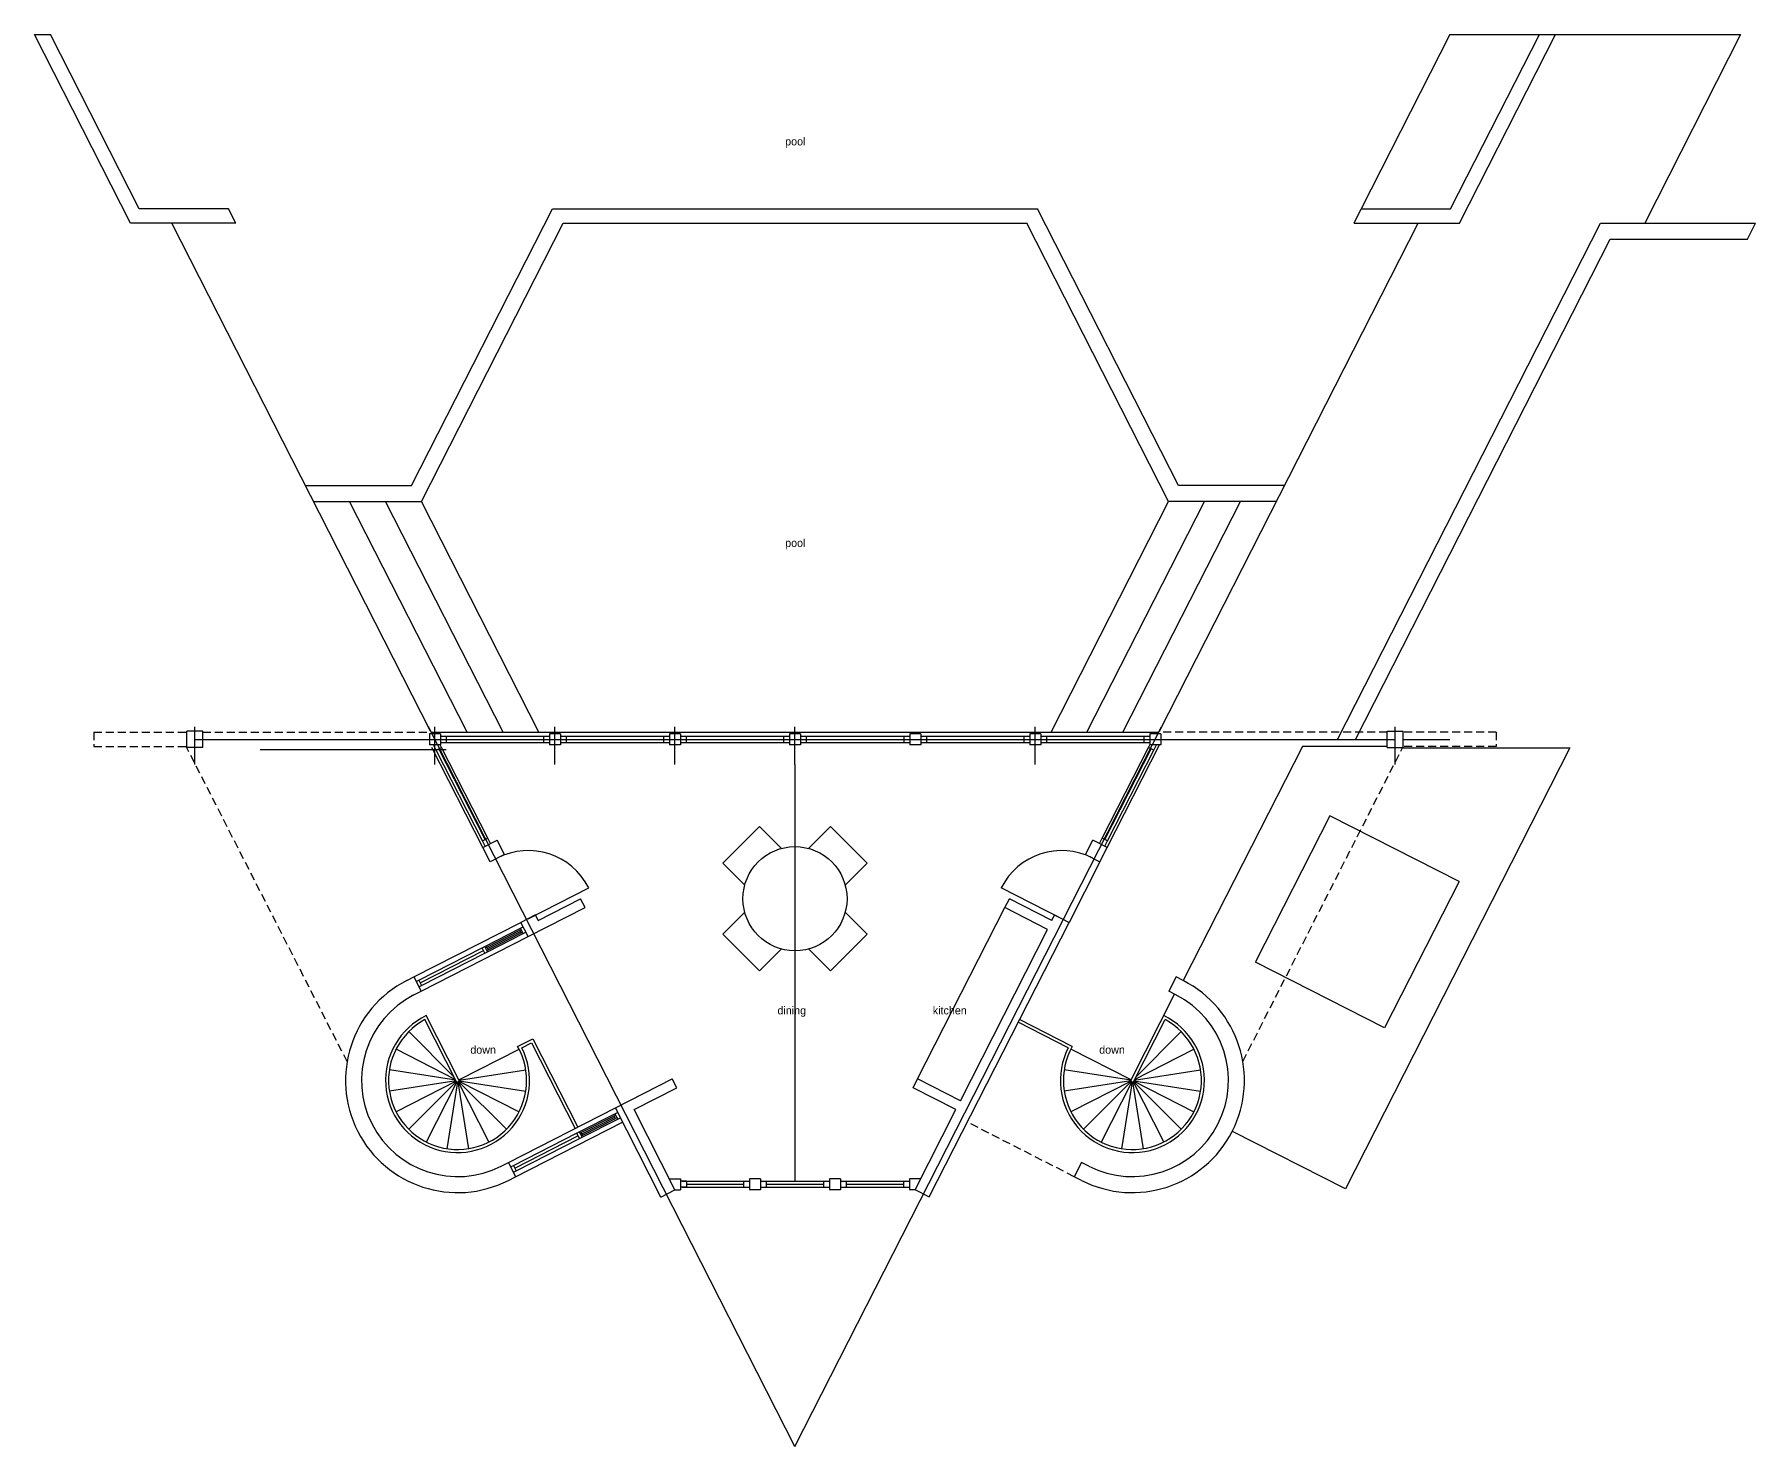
# Model space of a CAD drawing. Header units: inches. Extents: x 0 to 5835, y -2804 to 1896.
# Drawn here: x 1552 to 2412, y -1698 to -993 of the extents above; entities that cross this region are included whole.
import ezdxf

# ---------------------------------------------------------------- set-up
doc = ezdxf.new("R2010")
doc.units = ezdxf.units.IN
doc.header["$LTSCALE"] = 8
doc.header["$MEASUREMENT"] = 0
doc.linetypes.add('DASHED', pattern=[0.75, 0.5, -0.25])
for name, color, linetype in [('A-Elev', 7, 'CONTINUOUS'), ('A-Elev-South', 7, 'CONTINUOUS'), ('A-millwork', 252, 'CONTINUOUS'), ('A-walls', 7, 'CONTINUOUS'), ('construction', 160, 'CONTINUOUS')]:
    doc.layers.add(name, color=color, linetype=linetype)
doc.styles.get("Standard").update_dxf_attribs({"font": 'txt', "height": 0.2})

msp = doc.modelspace()

# ---------------------------------------------------------------- linework, layer by layer
at = {"layer": 'A-Elev', "color": 3}
for p, q in [((1914.54, -1388.57), (1896.16, -1406.95)), ((1914.54, -1388.57), (1925.49, -1399.51)), ((1949.9, -1388.57), (1938.95, -1399.51)), ((1949.9, -1388.57), (1968.28, -1406.95)), ((1896.16, -1406.95), (1907.11, -1417.9)), ((1968.28, -1406.95), (1957.33, -1417.9)), ((1896.16, -1442.31), (1907.11, -1431.36)), ((1968.28, -1442.31), (1957.33, -1431.36)), ((1914.54, -1460.69), (1896.16, -1442.31)), ((1949.9, -1460.69), (1968.28, -1442.31)), ((1914.54, -1460.69), (1925.49, -1449.74)), ((1949.9, -1460.69), (1938.95, -1449.74))]:
    msp.add_line(p, q, dxfattribs=at)
at = {"layer": 'A-Elev'}
for p, q in [((1787.06, -1402.47, 8376), (1779.8, -1406.17, 8376)), ((2077.38, -1402.47, 8376), (2084.64, -1406.17, 8376)), ((1802.49, -1432.76, 8376), (1795.23, -1436.46, 8376)), ((2061.95, -1432.76, 8376), (2069.21, -1436.46, 8376))]:
    msp.add_line(p, q, dxfattribs=at)
at = {"layer": 'A-Elev', "color": 252}
msp.add_line((2084.64, -1406.17, 8376), (2069.21, -1436.46, 8376), dxfattribs=at)
at = {"layer": 'A-Elev', "color": 253}
for centre, start, end in [((1798.86, -1434.61, 8376), 27, 117), ((2065.58, -1434.61, 8376), 63, 153)]:
    msp.add_arc(centre, 34, start, end, dxfattribs=at)
at = {"layer": 'A-Elev-South', "color": 253}
for p, q in [((2259.57, -992.91, 8376), (2215.25, -1080.1, 8376)), ((2404.85, -992.91), (2356.91, -1087.23))]:
    msp.add_line(p, q, dxfattribs=at)
at = {"layer": 'A-millwork'}
msp.add_line((1993.52, -1514.62), (2037.11, -1429.08), dxfattribs=at)
at = {"layer": 'A-walls', "color": 253}
for p, q in [((1552.1, -992.91, 8376), (1560.1, -992.91, 8376)), ((1600.16, -1087.23, 8376), (1552.1, -992.91, 8376)), ((1604.53, -1080.1, 8376), (1560.1, -992.91, 8376)), ((2259.57, -992.91, 8376), (2304.34, -992.91, 8376)), ((2259.91, -1080.1, 8376), (2304.34, -992.91, 8376)), ((2264.28, -1087.23, 8376), (2312.34, -992.91, 8376)), ((2304.34, -992.91, 8376), (2312.34, -992.91, 8376)), ((2312.34, -992.91, 8376), (2404.85, -992.91, 8376)), ((1649.18, -1080.1, 8376), (1604.53, -1080.1, 8376)), ((1652.82, -1087.23, 8376), (1649.18, -1080.1, 8376)), ((2211.62, -1087.23, 8376), (2215.25, -1080.1, 8376)), ((2215.25, -1080.1, 8376), (2259.91, -1080.1, 8376)), ((1652.82, -1087.23, 8376), (1600.16, -1087.23, 8376)), ((1750.12, -1341.02, 8376), (1620.81, -1087.23, 8376)), ((2114.32, -1341.02, 8376), (2243.63, -1087.23, 8376)), ((2203.39, -1345.02, 5.88), (2334.74, -1087.23, 5.88)), ((2211.62, -1087.23, 8376), (2264.28, -1087.23, 8376)), ((2334.74, -1087.23, 8376), (2412.31, -1087.23, 8376)), ((2408.24, -1095.23), (2412.31, -1087.23, 8376)), ((2212.37, -1345.02, 5.88), (2339.65, -1095.23, 5.88)), ((2339.65, -1095.23), (2408.24, -1095.23)), ((1750.36, -1341.49), (2114.08, -1341.49)), ((1775.98, -1395.78, 8376), (1752.88, -1350.44)), ((1777.32, -1395.1, 16752), (1754.22, -1349.76, 8376)), ((1778.66, -1394.42, 8376), (1755.56, -1349.08)), ((1758.05, -1343.52, 8376), (1806.55, -1343.52, 8376)), ((1758.05, -1346.52, 8376), (1806.55, -1346.52, 8376)), ((1818.05, -1343.52, 8376), (1866.55, -1343.52, 8376)), ((1818.05, -1346.52, 8376), (1866.55, -1346.52, 8376)), ((1878.05, -1343.52, 8376), (1926.55, -1343.52, 8376)), ((1878.05, -1346.52, 8376), (1926.55, -1346.52, 8376)), ((1938.05, -1343.52, 8376), (1986.55, -1343.52, 8376)), ((1938.05, -1346.52, 8376), (1986.55, -1346.52, 8376)), ((1998.05, -1343.52, 8376), (2046.55, -1343.52, 8376)), ((1998.05, -1346.52, 8376), (2046.55, -1346.52, 8376)), ((2058.05, -1343.52, 0), (2106.55, -1343.52, 0)), ((2058.05, -1346.52, 0), (2106.55, -1346.52, 0)), ((2085.78, -1394.42, 8376), (2108.88, -1349.08)), ((2087.12, -1395.1, 16752), (2110.22, -1349.76, 8376)), ((2088.46, -1395.78, 8376), (2111.56, -1350.44)), ((2185.88, -1348.55, -12300.94), (2126.27, -1465.54, -12300.94)), ((1741.77, -1463.7, 8376), (1795.23, -1436.46, 8376)), ((1745.4, -1470.83, 8376), (1798.87, -1443.59, 8376)), ((2100.18, -1515.09, 8376), (2121.97, -1472.33, 8376)), ((1762.92, -1515.78, 8376), (1747.26, -1485.04, 8376)), ((1764.26, -1515.09, 8376), (1747.92, -1483.02, 8376)), ((2068.78, -1499.09, 8376), (2043.78, -1486.36, 8376)), ((2070.82, -1498.45, 8376), (2044.46, -1485.02, 8376)), ((2101.52, -1515.78, 8376), (2117.18, -1485.04, 8376)), ((1793.62, -1498.45, 8376), (1801.22, -1494.58, 8376)), ((1795.66, -1499.09, 8376), (1800.56, -1496.59, 8376)), ((1800.56, -1496.59, 8376), (1822.36, -1539.36, 8376)), ((1801.22, -1494.58, 8376), (1823.69, -1538.68, 8376)), ((1788.99, -1556.36, 8376), (1842.45, -1529.13, 8376)), ((1792.62, -1563.49, 8376), (1846.08, -1536.25, 8376)), ((1875.88, -1565.73, -13696.36), (1909.51, -1565.73, -10625.86)), ((1875.88, -1568.73, -13696.36), (1909.51, -1568.73, -10625.86)), ((1915.01, -1565.73, -10992.91), (1946.43, -1565.73, -16746.12)), ((1915.01, -1568.73, -10992.91), (1946.43, -1568.73, -16746.12)), ((1957.93, -1565.73, -16746.12), (1986.47, -1565.73, 8376)), ((1957.93, -1568.73, -16746.12), (1986.47, -1568.73, 8376))]:
    msp.add_line(p, q, dxfattribs=at)
at = {"layer": 'A-walls', "color": 252}
for p, q in [((1740.59, -1218.21, 8376), (1810.96, -1080.1, 8376)), ((1810.96, -1080.1, 8376), (2053.48, -1080.1, 8376)), ((2123.84, -1218.21, 8376), (2053.48, -1080.1, 8376)), ((1745.5, -1226.21, 8376), (1816.31, -1087.23, 8376)), ((1816.31, -1087.23, 8376), (2048.13, -1087.23, 8376)), ((2118.94, -1226.21, 8376), (2048.13, -1087.23, 8376)), ((1687.54, -1218.21, 8376), (1740.59, -1218.21, 8376)), ((2176.9, -1218.21, 8376), (2123.84, -1218.21, 8376)), ((1691.68, -1226.21, 8376), (1745.5, -1226.21, 8376)), ((1768.36, -1341.49, 8376), (1709.62, -1226.21, 8376)), ((1786.3, -1341.49, 8376), (1727.56, -1226.21, 8376)), ((1804.24, -1341.49, 8376), (1745.5, -1226.21, 8376)), ((2060.2, -1341.49, 8376), (2118.94, -1226.21, 8376)), ((2078.14, -1341.49, 8376), (2136.88, -1226.21, 8376)), ((2096.08, -1341.49, 8376), (2154.82, -1226.21, 8376)), ((2172.76, -1226.21, 8376), (2118.94, -1226.21, 8376)), ((1776.17, -1399.05, 8376), (1750.68, -1349.02, 8376)), ((2088.27, -1399.05, 8376), (2114.4, -1347.77, 8376)), ((2319.56, -1349.31, -8370.12), (2207.32, -1569.6, -8370.12)), ((2212.37, -1345.02, 5.88), (2228.22, -1345.02, 8376)), ((2236.22, -1345.02, 5.88), (2259.51, -1345.02, 12306.82)), ((2236.22, -1349.31, 8376), (2319.56, -1349.31, 8376)), ((2199.52, -1383.16, -16746.12), (2162.3, -1456.23, -16746.12)), ((2264.14, -1416.09, -16746.12), (2199.57, -1383.19, -16746.12)), ((2264.09, -1416.06, -16746.12), (2226.87, -1489.13, -16746.12)), ((1777.21, -1448.45, 8376), (1795.03, -1439.37, 8376)), ((1778.22, -1448.78, 8376), (1794.7, -1440.38, 8376)), ((1778.57, -1451.12, 8376), (1796.39, -1442.04, 8376)), ((1778.9, -1450.11, 8376), (1795.38, -1441.71, 8376)), ((1744.24, -1465.25, 8376), (1775.88, -1449.13, 8376)), ((1745.61, -1467.92, 8376), (1777.24, -1451.8, 8376)), ((2226.91, -1489.15, -16746.12), (2162.34, -1456.25, -16746.12)), ((1761.87, -1513.72, 8376), (1739.19, -1491.04, 8376)), ((2102.57, -1513.72, 8376), (2125.25, -1491.04, 8376)), ((1762.45, -1514.86, 8376), (1732.85, -1499.77, 8376)), ((1764.26, -1515.09, 8376), (1794.33, -1499.77, 8376)), ((2100.18, -1515.09, 8376), (2070.11, -1499.77, 8376)), ((2101.99, -1514.86, 8376), (2131.59, -1499.77, 8376)), ((1762.67, -1515.29, 8376), (1729.51, -1510.04, 8376)), ((1764.33, -1515.32, 8376), (1797.66, -1510.04, 8376)), ((2100.11, -1515.32, 8376), (2066.78, -1510.04, 8376)), ((2101.77, -1515.29, 8376), (2134.93, -1510.04, 8376)), ((1762.81, -1515.56, 8376), (1729.51, -1520.83, 8376)), ((1762.92, -1515.78, 8376), (1732.85, -1531.1, 8376)), ((1763.06, -1515.96, 8376), (1739.19, -1539.83, 8376)), ((1763.25, -1516.1, 8376), (1747.93, -1546.17, 8376)), ((1763.47, -1516.18, 8376), (1758.19, -1549.51, 8376)), ((1763.71, -1516.18, 8376), (1768.99, -1549.51, 8376)), ((1763.93, -1516.1, 8376), (1779.25, -1546.17, 8376)), ((1764.12, -1515.96, 8376), (1787.98, -1539.83, 8376)), ((1764.26, -1515.78, 8376), (1794.33, -1531.1, 8376)), ((1764.33, -1515.55, 8376), (1797.66, -1520.83, 8376)), ((2100.11, -1515.55, 8376), (2066.78, -1520.83, 8376)), ((2100.18, -1515.78, 8376), (2070.11, -1531.1, 8376)), ((2100.32, -1515.96, 8376), (2076.46, -1539.83, 8376)), ((2100.51, -1516.1, 8376), (2085.19, -1546.17, 8376)), ((2100.73, -1516.18, 8376), (2095.45, -1549.51, 8376)), ((2100.97, -1516.18, 8376), (2106.25, -1549.51, 8376)), ((2101.19, -1516.1, 8376), (2116.51, -1546.17, 8376)), ((2101.38, -1515.96, 8376), (2125.25, -1539.83, 8376)), ((2101.52, -1515.78, 8376), (2131.59, -1531.1, 8376)), ((2101.63, -1515.56, 8376), (2134.93, -1520.83, 8376)), ((1824.43, -1541.11, 8376), (1842.25, -1532.03, 8376)), ((1825.44, -1541.44, 8376), (1841.92, -1533.04, 8376)), ((1825.79, -1543.79, 8376), (1843.61, -1534.71, 8376)), ((1826.12, -1542.78, 8376), (1842.6, -1534.38, 8376)), ((1791.46, -1557.91, 8376), (1823.09, -1541.79, 8376)), ((1792.82, -1560.58, 8376), (1824.45, -1544.47, 8376)), ((2207.32, -1569.6, 8376), (2150.91, -1540.86, 8376))]:
    msp.add_line(p, q, dxfattribs=at)
at = {"layer": 'A-walls', "color": 252, "linetype": 'DASHED'}
for p, q in [((1581.77, -1341.49), (1581.77, -1348.55)), ((1581.77, -1341.49), (1628.22, -1341.49)), ((1636.22, -1341.49), (1748.22, -1341.49)), ((2228.22, -1341.49), (2116.22, -1341.49)), ((2282.67, -1341.49), (2236.22, -1341.49)), ((2282.67, -1341.49), (2282.67, -1348.55)), ((1581.77, -1348.55), (1628.22, -1348.55)), ((1708.5, -1506.21), (1628.13, -1348.94)), ((2156.04, -1505.92), (2236.22, -1348.55)), ((2282.67, -1348.55), (2236.22, -1348.55))]:
    msp.add_line(p, q, dxfattribs=at)
at = {"layer": 'A-walls'}
for p, q in [((1628.22, -1349.02, 8376), (1628.22, -1341.02, 8376)), ((1636.22, -1341.02, 8376), (1628.22, -1341.02, 8376)), ((1636.22, -1349.02, 8376), (1636.22, -1341.02, 8376)), ((2228.22, -1341.02, 8376), (2236.22, -1341.02, 8376)), ((2228.22, -1349.02, 8376), (2228.22, -1341.02, 8376)), ((2236.22, -1349.02, 8376), (2236.22, -1341.02, 8376)), ((1636.22, -1349.02, 8376), (1628.22, -1349.02, 8376)), ((1749.55, -1342.27, 8376), (1749.55, -1347.77, 8376)), ((1755.05, -1342.27, 8376), (1749.55, -1342.27, 8376)), ((1755.05, -1347.77, 8376), (1749.55, -1347.77, 8376)), ((1752.88, -1350.44), (1751.52, -1347.77)), ((1752.88, -1350.44), (1755.56, -1349.08)), ((1755.56, -1349.08), (1754.89, -1347.77)), ((1755.05, -1342.27, 8376), (1755.05, -1347.77, 8376)), ((1755.05, -1343.52, 8376), (1758.05, -1343.52, 8376)), ((1755.05, -1346.52, 8376), (1758.05, -1346.52, 8376)), ((1758.05, -1346.52, 8376), (1758.05, -1343.52, 8376)), ((1758.05, -1345.02, 8376), (1806.55, -1345.02, 8376)), ((1806.55, -1343.52, 8376), (1809.55, -1343.52, 8376)), ((1806.55, -1343.52, 8376), (1806.55, -1346.52, 8376)), ((1806.55, -1343.52, 8376), (1809.55, -1343.52, 8376)), ((1806.55, -1343.52, 8376), (1806.55, -1346.52, 8376)), ((1806.55, -1346.52, 8376), (1809.55, -1346.52, 8376)), ((1806.55, -1346.52, 8376), (1809.55, -1346.52, 8376)), ((1812.3, -1342.27, 8376), (1809.55, -1342.27, 8376)), ((1809.55, -1342.27, 8376), (1809.55, -1347.77, 8376)), ((1815.05, -1347.77, 8376), (1809.55, -1347.77, 8376)), ((1815.05, -1342.27, 8376), (1812.3, -1342.27, 8376)), ((1815.05, -1342.27, 8376), (1815.05, -1347.77, 8376)), ((1815.05, -1343.52, 8376), (1818.05, -1343.52, 8376)), ((1815.05, -1346.52, 8376), (1818.05, -1346.52, 8376)), ((1818.05, -1346.52, 8376), (1818.05, -1343.52, 8376)), ((1818.05, -1345.02, 8376), (1866.55, -1345.02, 8376)), ((1866.55, -1343.52, 8376), (1866.55, -1346.52, 8376)), ((1866.55, -1343.52, 8376), (1869.55, -1343.52, 8376)), ((1866.55, -1343.52, 8376), (1866.55, -1346.52, 8376)), ((1866.55, -1343.52, 8376), (1869.55, -1343.52, 8376)), ((1866.55, -1346.52, 8376), (1869.55, -1346.52, 8376)), ((1866.55, -1346.52, 8376), (1869.55, -1346.52, 8376)), ((1869.55, -1342.27, 8376), (1869.55, -1347.77, 8376)), ((1872.3, -1342.27, 8376), (1869.55, -1342.27, 8376)), ((1875.05, -1347.77, 8376), (1869.55, -1347.77, 8376)), ((1875.05, -1342.27, 8376), (1872.3, -1342.27, 8376)), ((1875.05, -1342.27, 8376), (1875.05, -1347.77, 8376)), ((1875.05, -1343.52, 8376), (1878.05, -1343.52, 8376)), ((1875.05, -1346.52, 8376), (1878.05, -1346.52, 8376)), ((1878.05, -1346.52, 8376), (1878.05, -1343.52, 8376)), ((1878.05, -1345.02, 8376), (1926.55, -1345.02, 8376)), ((1926.55, -1343.52, 8376), (1926.55, -1346.52, 8376)), ((1926.55, -1343.52, 8376), (1929.55, -1343.52, 8376)), ((1926.55, -1343.52, 8376), (1929.55, -1343.52, 8376)), ((1926.55, -1343.52, 8376), (1926.55, -1346.52, 8376)), ((1926.55, -1343.52, 8376), (1929.55, -1343.52, 8376)), ((1926.55, -1343.52, 8376), (1926.55, -1346.52, 8376)), ((1926.55, -1346.52, 8376), (1929.55, -1346.52, 8376)), ((1926.55, -1346.52, 8376), (1929.55, -1346.52, 8376)), ((1926.55, -1346.52, 8376), (1929.55, -1346.52, 8376)), ((1929.55, -1342.27, 8376), (1929.55, -1347.77, 8376)), ((1932.3, -1342.27, 8376), (1929.55, -1342.27, 8376)), ((1932.3, -1342.27, 8376), (1929.55, -1342.27, 8376)), ((1929.55, -1342.27, 8376), (1929.55, -1347.77, 8376)), ((1935.05, -1347.77, 8376), (1929.55, -1347.77, 8376)), ((1935.05, -1347.77, 8376), (1929.55, -1347.77, 8376)), ((1935.05, -1342.27, 8376), (1932.3, -1342.27, 8376)), ((1935.05, -1342.27, 8376), (1932.3, -1342.27, 8376)), ((1935.05, -1342.27, 8376), (1935.05, -1347.77, 8376)), ((1935.05, -1342.27, 8376), (1935.05, -1347.77, 8376)), ((1935.05, -1343.52, 8376), (1938.05, -1343.52, 8376)), ((1935.05, -1346.52, 8376), (1938.05, -1346.52, 8376)), ((1938.05, -1346.52, 8376), (1938.05, -1343.52, 8376)), ((1938.05, -1346.52, 8376), (1938.05, -1343.52, 8376)), ((1938.05, -1345.02, 8376), (1986.55, -1345.02, 8376)), ((1986.55, -1343.52, 8376), (1989.55, -1343.52, 8376)), ((1986.55, -1343.52, 8376), (1986.55, -1346.52, 8376)), ((1986.55, -1346.52, 8376), (1989.55, -1346.52, 8376)), ((1992.3, -1342.27, 8376), (1989.55, -1342.27, 8376)), ((1989.55, -1342.27, 8376), (1989.55, -1347.77, 8376)), ((1995.05, -1347.77, 8376), (1989.55, -1347.77, 8376)), ((1995.05, -1342.27, 8376), (1992.3, -1342.27, 8376)), ((1995.05, -1342.27, 8376), (1995.05, -1347.77, 8376)), ((1995.05, -1343.52, 8376), (1998.05, -1343.52, 8376)), ((1995.05, -1346.52, 8376), (1998.05, -1346.52, 8376)), ((1998.05, -1346.52, 8376), (1998.05, -1343.52, 8376)), ((1998.05, -1346.52, 8376), (1998.05, -1343.52, 8376)), ((1998.05, -1346.52, 8376), (1998.05, -1343.52, 8376)), ((1998.05, -1345.02, 8376), (2046.55, -1345.02, 8376)), ((2046.55, -1343.52, 8376), (2046.55, -1346.52, 8376)), ((2046.55, -1343.52, 8376), (2049.55, -1343.52, 8376)), ((2046.55, -1346.52, 8376), (2049.55, -1346.52, 8376)), ((2049.55, -1342.27, 8376), (2049.55, -1347.77, 8376)), ((2052.3, -1342.27, 8376), (2049.55, -1342.27, 8376)), ((2055.05, -1347.77, 8376), (2049.55, -1347.77, 8376)), ((2055.05, -1342.27, 8376), (2052.3, -1342.27, 8376)), ((2055.05, -1342.27, 8376), (2055.05, -1347.77, 8376)), ((2055.05, -1343.52, 8376), (2058.05, -1343.52, 8376)), ((2055.05, -1346.52, 8376), (2058.05, -1346.52, 8376)), ((2058.05, -1346.52, 8376), (2058.05, -1343.52, 8376)), ((2058.05, -1346.52, 0), (2058.05, -1343.52, 0)), ((2058.05, -1346.52, 0), (2058.05, -1343.52, 0)), ((2058.05, -1346.52, 0), (2058.05, -1343.52, 0)), ((2058.05, -1345.02, 0), (2106.55, -1345.02, 0)), ((2106.55, -1343.52), (2106.55, -1346.52)), ((2106.55, -1343.52, 0), (2109.55, -1343.52)), ((2106.55, -1346.52, 0), (2109.55, -1346.52, 0)), ((2108.88, -1349.08), (2109.55, -1347.77)), ((2111.56, -1350.44), (2108.88, -1349.08)), ((2112.3, -1342.27), (2109.55, -1342.27)), ((2109.55, -1342.27), (2109.55, -1347.77)), ((2115.05, -1347.77), (2109.55, -1347.77)), ((2111.56, -1350.44), (2112.92, -1347.77)), ((2115.05, -1342.27), (2112.3, -1342.27)), ((2115.05, -1342.27), (2115.05, -1347.77)), ((2203.39, -1345.02, 5.88), (2212.37, -1345.02, 5.88)), ((2228.22, -1349.02, 8376), (2236.22, -1349.02, 8376)), ((1775.98, -1395.78, 8376), (1778.66, -1394.42, 8376)), ((1777.35, -1398.46), (1775.98, -1395.78)), ((1776.17, -1399.05, 8376), (1783.43, -1395.36, 8376)), ((1779.8, -1406.17, 8376), (1776.17, -1399.05, 8376)), ((1780.02, -1397.09), (1778.66, -1394.42)), ((1787.06, -1402.47, 8376), (1783.43, -1395.36, 8376)), ((2077.38, -1402.47, 8376), (2081.01, -1395.36, 8376)), ((2088.27, -1399.05, 8376), (2081.01, -1395.36, 8376)), ((2084.42, -1397.09), (2085.78, -1394.42)), ((2084.64, -1406.17, 8376), (2088.27, -1399.05, 8376)), ((2088.46, -1395.78, 8376), (2085.78, -1394.42, 8376)), ((2087.09, -1398.46), (2088.46, -1395.78)), ((1798.86, -1434.61, 8376.01), (1829.16, -1419.18, 8376.01)), ((2065.58, -1434.61, 8376.01), (2035.28, -1419.18, 8376.01)), ((1803.85, -1435.44, 8376.01), (1825.06, -1424.63, 8376.01)), ((1827.33, -1429.08, 8376), (1825.06, -1424.63, 8376)), ((2037.11, -1429.08, 8376), (2039.38, -1424.63, 8376)), ((2037.11, -1429.08, 8376), (2039.38, -1424.63, 8376)), ((2037.11, -1429.08, 8376), (2039.38, -1424.63, 8376)), ((2060.59, -1435.44, 8376.01), (2039.38, -1424.63, 8376.01)), ((1798.86, -1443.57, 8376), (1795.23, -1436.46, 8376)), ((1798.87, -1443.59, 8376), (1827.33, -1429.08, 8376)), ((1803.85, -1435.44, 8376), (1802.49, -1432.76, 8376)), ((1999.33, -1573.59, 8376), (2069.21, -1436.46, 8376)), ((2060.59, -1435.44, 8376), (2061.95, -1432.76, 8376)), ((1778.56, -1449.44, 8376), (1795.04, -1441.05, 8376)), ((1795.37, -1440.04, 8376), (1794.7, -1440.38, 8376)), ((1794.7, -1440.38, 8376), (1795.38, -1441.71, 8376)), ((1795.03, -1439.37, 8376), (1796.37, -1438.69, 8376)), ((1796.39, -1442.04, 8376), (1795.03, -1439.37, 8376)), ((1795.38, -1441.71, 8376), (1796.05, -1441.37, 8376)), ((1796.39, -1442.04, 8376), (1797.73, -1441.36, 8376)), ((2014.91, -1525.52), (2058.49, -1439.98)), ((1744.93, -1466.58, 8376), (1776.56, -1450.47, 8376)), ((1775.88, -1449.13, 8376), (1777.21, -1448.45, 8376)), ((1777.24, -1451.8, 8376), (1775.88, -1449.13, 8376)), ((1778.57, -1451.12, 8376), (1777.21, -1448.45, 8376)), ((1777.24, -1451.8, 8376), (1778.57, -1451.12, 8376)), ((1778.22, -1448.78, 8376), (1777.55, -1449.12, 8376)), ((1778.22, -1448.78, 8376), (1778.9, -1450.11, 8376)), ((1778.23, -1450.45, 8376), (1778.9, -1450.11, 8376)), ((1738.16, -1465.54, 8376), (1741.77, -1463.7, 8376)), ((1741.77, -1463.7, 8376), (1745.4, -1470.83, 8376)), ((1741.8, -1472.67, 8376), (1745.4, -1470.83, 8376)), ((1742.91, -1465.93, 8376), (1744.24, -1465.25, 8376)), ((1744.24, -1465.25, 8376), (1745.61, -1467.92, 8376)), ((1744.27, -1468.6, 8376), (1745.61, -1467.92, 8376)), ((2122.67, -1463.7, 8376), (2119.03, -1470.83, 8376)), ((2122.64, -1472.67, 8376), (2119.03, -1470.83, 8376)), ((2126.27, -1465.54, 8376), (2122.67, -1463.7, 8376)), ((1842.45, -1529.13, 8376.01), (1870.92, -1514.62, 8376.01)), ((1851.8, -1529.97, 8376), (1873.19, -1519.07, 8376)), ((1873.19, -1519.07, 8376), (1870.92, -1514.62, 8376)), ((1991.25, -1519.07, 8376), (1993.52, -1514.62, 8376)), ((1991.25, -1519.07, 8376), (1993.52, -1514.62, 8376)), ((2012.64, -1529.97, 8376), (1991.25, -1519.07, 8376)), ((2014.91, -1525.52, 8376.01), (1993.52, -1514.62, 8376.01)), ((1865.14, -1573.66, 8376), (1842.45, -1529.13, 8376)), ((1872.22, -1570.05, 8376), (1851.8, -1529.97, 8376)), ((1992.25, -1569.98, 8376), (2012.64, -1529.97, 8376)), ((1825.78, -1542.11, 8376), (1842.26, -1533.71, 8376)), ((1841.92, -1533.04, 8376), (1842.59, -1532.7, 8376)), ((1842.6, -1534.38, 8376), (1841.92, -1533.04, 8376)), ((1842.25, -1532.03, 8376), (1843.58, -1531.35, 8376)), ((1842.25, -1532.03, 8376), (1843.61, -1534.71, 8376)), ((1843.27, -1534.04, 8376), (1842.6, -1534.38, 8376)), ((1843.61, -1534.71, 8376), (1844.95, -1534.03, 8376)), ((1792.14, -1559.25, 8376), (1823.77, -1543.13, 8376)), ((1823.09, -1541.79, 8376), (1824.43, -1541.11, 8376)), ((1823.09, -1541.79, 8376), (1824.45, -1544.47, 8376)), ((1824.43, -1541.11, 8376), (1825.79, -1543.79, 8376)), ((1824.45, -1544.47, 8376), (1825.79, -1543.79, 8376)), ((1824.77, -1541.78, 8376), (1825.44, -1541.44, 8376)), ((1826.12, -1542.78, 8376), (1825.44, -1541.44, 8376)), ((1826.12, -1542.78, 8376), (1825.45, -1543.12, 8376)), ((1785.38, -1558.2, 8376.01), (1788.99, -1556.36, 8376.01)), ((1788.99, -1556.36, 8376), (1792.62, -1563.49, 8376)), ((2075.45, -1556.36, 8376), (2071.82, -1563.49, 8376)), ((2079.06, -1558.2, 8376.01), (2075.45, -1556.36, 8376.01)), ((1789.01, -1565.33, 8376), (1792.62, -1563.49, 8376)), ((1790.12, -1558.59, 8376), (1791.46, -1557.91, 8376)), ((1791.46, -1557.91, 8376), (1792.82, -1560.58, 8376)), ((1791.48, -1561.26, 8376), (1792.82, -1560.58, 8376)), ((1869.47, -1564.48, 8376), (1874.97, -1564.48, 26017.81)), ((1874.97, -1564.48, 8376), (1874.97, -1569.98, 8376)), ((1915.01, -1564.48, -13696.36), (1909.51, -1564.48, -13696.36)), ((1909.51, -1564.48, -13696.36), (1909.51, -1569.98, -13696.36)), ((1915.01, -1564.48, -13696.36), (1915.01, -1569.98, -13696.36)), ((1949.43, -1564.48, -16746.12), (1949.43, -1569.98, -16746.12)), ((1954.93, -1564.48, -16746.12), (1949.43, -1564.48, -16746.12)), ((1954.93, -1564.48, -16746.12), (1954.93, -1569.98, -16746.12)), ((1989.47, -1564.48, 8376), (1989.47, -1569.98, 8376)), ((1994.97, -1564.48, 8376), (1989.47, -1564.48, 26017.81)), ((2075.43, -1565.33, 8376), (2071.82, -1563.49, 8376)), ((1865.14, -1573.66, 8376), (1872.22, -1570.05, 8376)), ((1872.19, -1569.98, -540.07), (1874.97, -1569.98, 8376)), ((1877.97, -1565.73, 8376), (1874.97, -1565.73, 8376)), ((1877.97, -1568.73, 8376), (1874.97, -1568.73, 8376)), ((1877.97, -1565.73, 8376), (1877.97, -1568.73, 8376)), ((1877.97, -1567.23, -13473.68), (1906.51, -1567.23, -10425.65)), ((1906.51, -1565.73, -13696.36), (1909.51, -1565.73, -13696.36)), ((1906.51, -1565.73, -13696.36), (1906.51, -1568.73, -13696.36)), ((1906.51, -1568.73, -13696.36), (1909.51, -1568.73, -13696.36)), ((1915.01, -1569.98, -13696.36), (1909.51, -1569.98, -13696.36)), ((1915.01, -1565.73, -13696.36), (1918.01, -1565.73, -13696.36)), ((1915.01, -1568.73, -13696.36), (1918.01, -1568.73, -13696.36)), ((1918.01, -1568.73, -13696.37), (1918.01, -1565.73, -13696.37)), ((1918.01, -1567.23, -11193.12), (1946.43, -1567.23, -16746.12)), ((1946.43, -1565.73, -16746.12), (1946.43, -1568.73, -16746.12)), ((1946.43, -1565.73, -16746.12), (1949.43, -1565.73, -16746.12)), ((1946.43, -1568.73, -16746.12), (1949.43, -1568.73, -16746.12)), ((1954.93, -1569.98, -16746.12), (1949.43, -1569.98, -16746.12)), ((1954.93, -1565.73, -16746.12), (1957.93, -1565.73, -16746.12)), ((1954.93, -1568.73, -16746.12), (1957.93, -1568.73, -16746.12)), ((1957.93, -1568.73, -16746.13), (1957.93, -1565.73, -16746.13)), ((1957.93, -1567.23, -16746.12), (1986.47, -1567.23, 8376)), ((1986.47, -1565.73, 8376), (1986.47, -1568.73, 8376)), ((1986.47, -1565.73, 8376), (1989.47, -1565.73, 8376)), ((1986.47, -1568.73, 8376), (1989.47, -1568.73, 8376)), ((1992.25, -1569.98, -540.07), (1989.47, -1569.98, 8376)), ((1999.46, -1573.66, 8376), (1992.25, -1569.98, 8376))]:
    msp.add_line(p, q, dxfattribs=at)
at = {"layer": 'A-walls', "color": 5}
for p, q in [((1632.22, -1357.52), (1632.22, -1338.77)), ((1932.22, -1698.29, 8376), (1749.04, -1338.77, 8376)), ((1752.22, -1357.52, 8376), (1752.22, -1338.77, 8376)), ((1812.22, -1357.52, 8376), (1812.22, -1338.77, 8376)), ((1872.22, -1357.52, 8376), (1872.22, -1338.77, 8376)), ((1932.22, -1357.52, 8376), (1932.22, -1338.77, 8376)), ((1932.22, -1357.52, 8376), (1932.22, -1338.77, 8376)), ((1932.22, -1698.29, 8376), (2115.4, -1338.77, 8376)), ((2052.22, -1357.52), (2052.22, -1338.77)), ((2232.22, -1357.52), (2232.22, -1338.77)), ((1632.22, -1345.02, 8376), (2232.22, -1345.02, 8376)), ((1664.94, -1350.02, -8136), (1757.95, -1350.02, -8136))]:
    msp.add_line(p, q, dxfattribs=at)
at = {"layer": 'A-walls', "color": 253, "linetype": 'Continuous'}
msp.add_line((2228.22, -1348.55), (2185.88, -1348.55), dxfattribs=at)
at = {"layer": 'A-walls', "color": 7}
for p, q in [((2058.49, -1439.98, 8376), (2037.11, -1429.08, 8376)), ((2012.64, -1529.97, 8376), (1991.25, -1519.07, 8376)), ((2014.91, -1525.52, 8376), (1993.52, -1514.62, 8376))]:
    msp.add_line(p, q, dxfattribs=at)
at = {"layer": 'A-walls', "color": 253, "linetype": 'DASHED'}
msp.add_line((2071.82, -1563.49, 8376), (2018.36, -1536.25, 8376), dxfattribs=at)
at = {"layer": 'A-walls', "color": 3}
msp.add_circle((1932.22, -1424.63), 26, dxfattribs=at)
at = {"layer": 'A-walls'}
for centre, radius, start, end in [((1763.59, -1515.43, 8376), 56, 117, 297), ((2100.85, -1515.43, 8376), 56, 243, 63), ((1763.59, -1515.43, 8376), 48, 117, 297), ((2100.85, -1515.43, 8376), 48, 243, 63), ((1763.59, -1515.43, 8376), 0.75, 207, 27), ((2100.85, -1515.43, 8376), 0.75, 153, 333)]:
    msp.add_arc(centre, radius, start, end, dxfattribs=at)
at = {"layer": 'A-walls', "color": 253}
for centre, radius, start, end in [((1763.59, -1515.43, 8376), 36, 115.80625, 27), ((1763.59, -1515.43, 8376), 34.5, 118.24566, 29.49191), ((2100.85, -1515.43, 8376), 36, 153, 64.19375), ((2100.85, -1515.43, 8376), 34.5, 150.50809, 61.75434)]:
    msp.add_arc(centre, radius, start, end, dxfattribs=at)
at = {"layer": 'construction'}
msp.add_line((1932.22, -1357.52, 8376), (1932.22, -1565.73, 8376), dxfattribs=at)

# ---------------------------------------------------------------- texts
at = {"layer": 'A-walls'}
for s, p in [('pool', (1927.31, -1048.35)), ('pool', (1927.31, -1248.92)), ('dining', (1923.48, -1482.42)), ('kitchen', (2001.12, -1482.42)), ('down', (1769.97, -1502.06)), ('down', (2084.29, -1502.06))]:
    msp.add_text(s, height=4, rotation=360, dxfattribs=at).set_placement(p)

doc.saveas('drawing.dxf')
